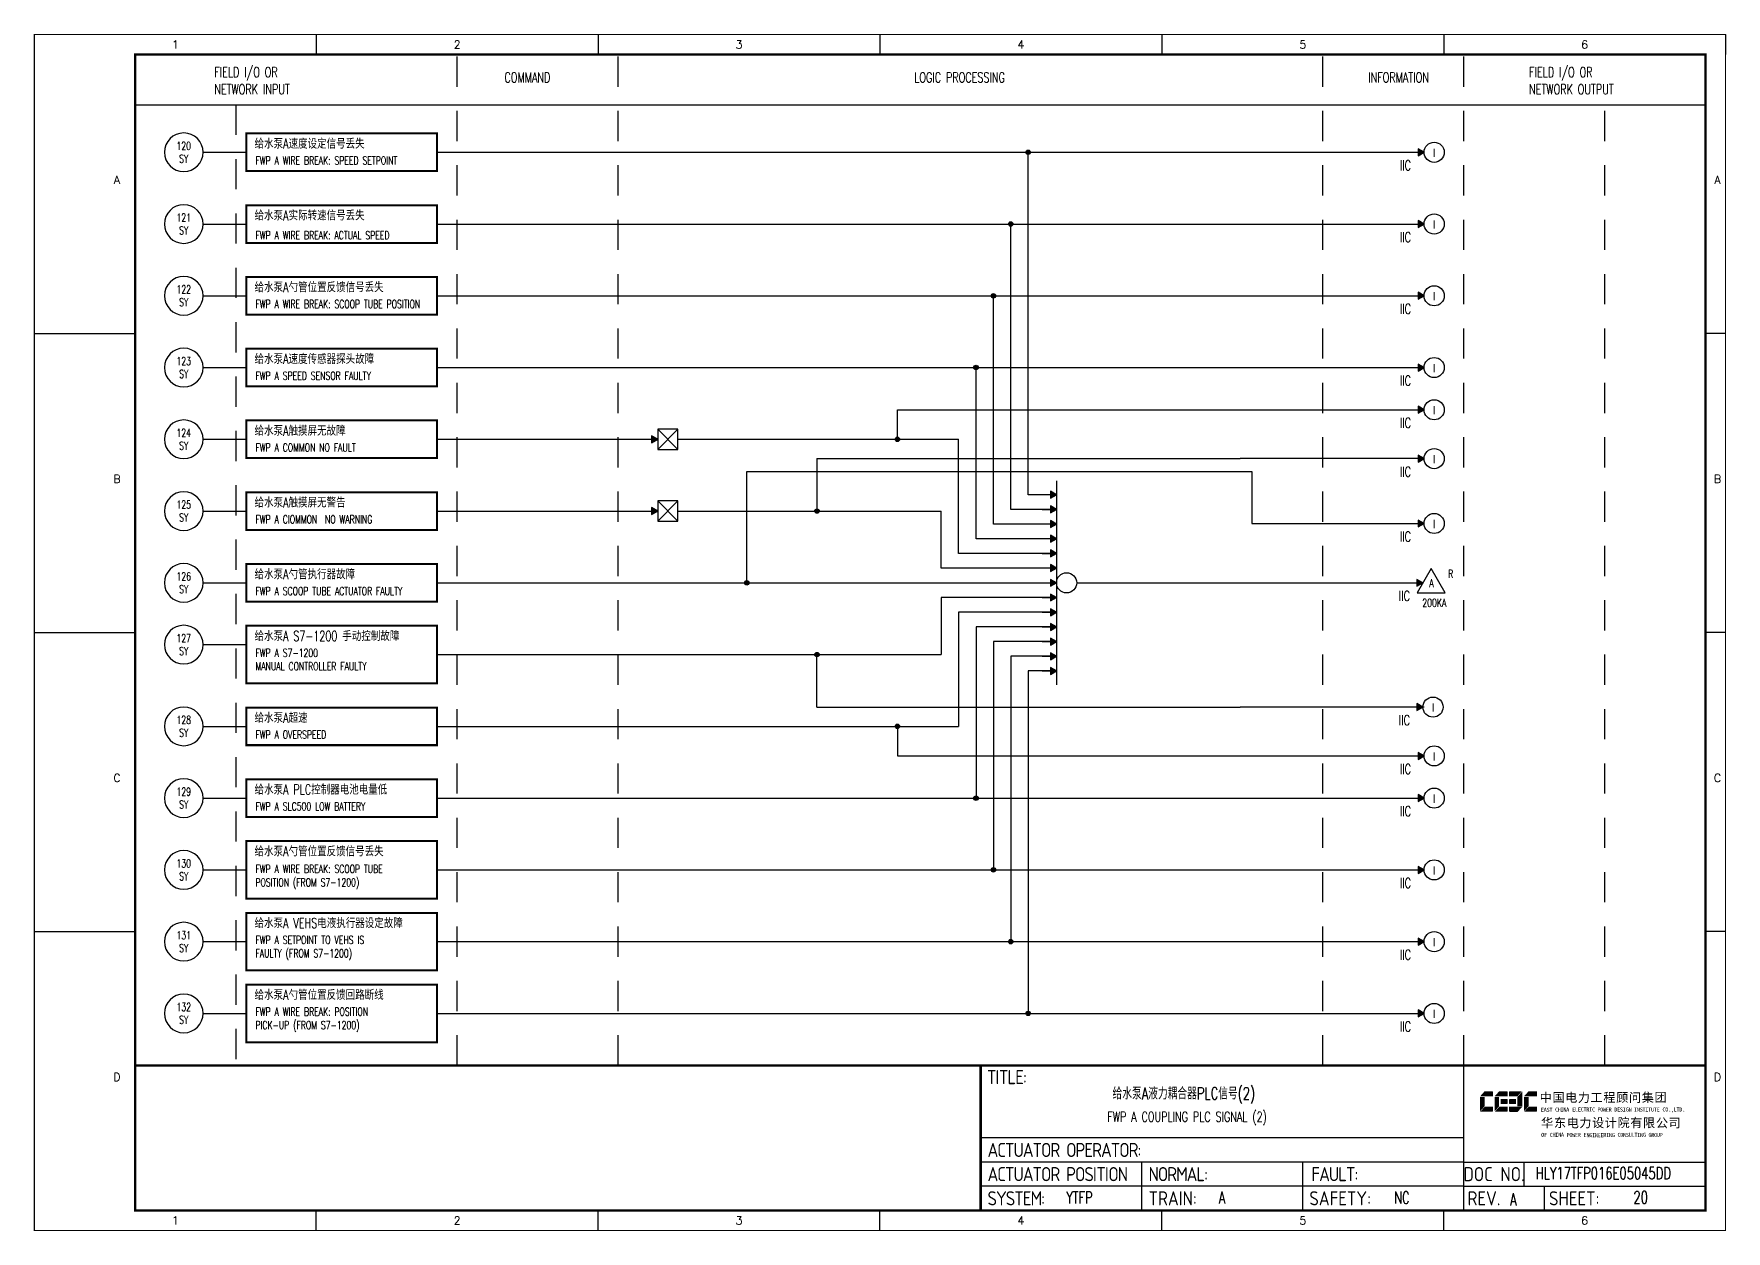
# Model space of a CAD drawing. Header units: millimetres. Extents: x 38833 to 52469, y 29493 to 32647.
# Drawn here: x 47483.8 to 47904.1, y 30643.2 to 30940.5 of the extents above; entities that cross this region are included whole.
import ezdxf
from ezdxf.enums import TextEntityAlignment as Align

# ---------------------------------------------------------------- set-up
doc = ezdxf.new("R2010")
doc.units = ezdxf.units.MM
doc.linetypes.add('DASHED', pattern=[0.75, 0.5, -0.25])
doc.linetypes.add('JIS_02_0.7', pattern=[1.35, 0.75, -0.6])
for name, color, linetype in [('BORDER', 1, 'Continuous'), ('INSTRUMENT', 4, 'Continuous'), ('MLINE', 6, 'Continuous'), ('TITLE', 1, 'Continuous'), ('TK', 7, 'Continuous'), ('图框_外框线', 7, 'Continuous'), ('图框_标题栏文字', 6, 'Continuous')]:
    doc.layers.add(name, color=color, linetype=linetype)
doc.styles.add('ecepdi', font='simhei.ttf', dxfattribs={"width": 0.9})
doc.styles.get("Standard").update_dxf_attribs({"font": 'romans.shx', "width": 0.7, "bigfont": 'hztxta.shx'})
doc.styles.add('工程字', font='gbenor.shx', dxfattribs={"bigfont": 'gbcbig.shx'})

# ---------------------------------------------------------------- blocks, each defined once
blk = doc.blocks.new('INS00')
at = {"layer": 'INSTRUMENT', "color": 0}
blk.add_lwpolyline([(6, 0, 1), (-6, 0, 1)], format="xyb", close=True, dxfattribs=at)
at = {"layer": 'INSTRUMENT', "flags": 1}
for tag, p in [('INSNAM', (0, 9)), ('INSDGN', (0, -9)), ('INSSUP', (0, -15)), ('INSTYP', (0, -12)), ('INSMAN', (0, -18)), ('INSREM', (0, -21))]:
    blk.add_attdef(tag, text='', height=3, dxfattribs=at).set_placement(p, align=Align.TOP_CENTER)
at = {"layer": 'INSTRUMENT', "width": 0.7}
for tag, p in [('INSHH', (6, 3.5)), ('INSL', (6, -3)), ('INSLL', (6, -6))]:
    blk.add_attdef(tag, p, '', height=2.5, dxfattribs=at)
for tag, p in [('INSIDE', (0, 2)), ('INSSYS', (0, -2))]:
    blk.add_attdef(tag, text='', height=2.5, dxfattribs=at).set_placement(p, align=Align.MIDDLE)
at = {"layer": 'INSTRUMENT', "linetype": 'DASHED', "width": 0.7}
blk.add_attdef('INSH', (6, 0.5), '', height=2.5, dxfattribs=at)
blk = doc.blocks.new('A$C1E0003F3')
h = blk.add_hatch(color=152)
edge = h.paths.add_edge_path()
edge.add_ellipse((5.15, 4.41), major_axis=(0, 0.211), ratio=0.769231, start_angle=-90, end_angle=0)
edge.add_line((5.15, 4.62), (3.22, 4.62))
edge.add_line((3.22, 4.62), (2.09, 3.35))
edge.add_line((2.09, 3.35), (5.32, 3.35))
edge.add_line((5.32, 3.35), (5.32, 4.41))
h.paths.add_polyline_path([(3.22, 3.23), (2.09, 3.23), (2.09, -0.36), (3.22, 0.91)])
edge = h.paths.add_edge_path()
edge.add_line((5.32, 0.81), (3.27, 0.81))
edge.add_line((3.27, 0.81), (2.13, -0.46))
edge.add_line((2.13, -0.46), (5.15, -0.46))
edge.add_ellipse((5.15, -0.25), major_axis=(0, 0.211), ratio=0.769231, start_angle=180, end_angle=270)
edge.add_line((5.32, -0.25), (5.32, 0.81))
h = blk.add_hatch(color=152)
edge = h.paths.add_edge_path()
edge.add_ellipse((8.78, 4.41), major_axis=(0, 0.211), ratio=0.769231, start_angle=-90, end_angle=0)
edge.add_line((8.78, 4.62), (6.84, 4.62))
edge.add_line((6.84, 4.62), (5.71, 3.35))
edge.add_line((5.71, 3.35), (8.94, 3.35))
edge.add_line((8.94, 3.35), (8.94, 4.41))
h.paths.add_polyline_path([(6.84, 3.23), (5.71, 3.23), (5.71, -0.36), (6.84, 0.91)])
edge = h.paths.add_edge_path()
edge.add_ellipse((8.78, 2.49), major_axis=(0, 0.211), ratio=0.769231, start_angle=-90, end_angle=0)
edge.add_line((8.78, 2.7), (7.22, 2.7))
edge.add_line((7.22, 2.7), (7.22, 1.44))
edge.add_line((7.22, 1.44), (8.78, 1.44))
edge.add_ellipse((8.78, 1.65), major_axis=(0, 0.211), ratio=0.769231, start_angle=180, end_angle=270)
edge.add_line((8.94, 1.65), (8.94, 2.49))
edge = h.paths.add_edge_path()
edge.add_line((8.94, 0.81), (6.89, 0.81))
edge.add_line((6.89, 0.81), (5.75, -0.46))
edge.add_line((5.75, -0.46), (8.78, -0.46))
edge.add_ellipse((8.78, -0.25), major_axis=(0, 0.211), ratio=0.769231, start_angle=180, end_angle=270)
edge.add_line((8.94, -0.25), (8.94, 0.81))
h = blk.add_hatch(color=1)
edge = h.paths.add_edge_path()
edge.add_line((12.48, 4.62), (9.46, 4.62))
edge.add_ellipse((9.46, 4.41), major_axis=(0, 0.211), ratio=0.769231, start_angle=0, end_angle=90)
edge.add_line((9.3, 4.41), (9.3, 3.35))
edge.add_line((9.3, 3.35), (11.35, 3.35))
edge.add_line((11.35, 3.35), (12.48, 4.62))
h.paths.add_polyline_path([(12.57, 4.56), (11.38, 3.23), (11.38, 0.93), (12.57, 0.93)])
edge = h.paths.add_edge_path()
edge.add_line((11.03, 2.7), (9.46, 2.7))
edge.add_ellipse((9.46, 2.49), major_axis=(0, 0.211), ratio=0.769231, start_angle=0, end_angle=90)
edge.add_line((9.3, 2.49), (9.3, 1.65))
edge.add_ellipse((9.46, 1.65), major_axis=(0, 0.211), ratio=0.769231, start_angle=90, end_angle=180)
edge.add_line((9.46, 1.44), (11.03, 1.44))
edge.add_line((11.03, 1.44), (11.03, 2.7))
h = blk.add_hatch(color=152)
edge = h.paths.add_edge_path()
edge.add_ellipse((16.11, 4.41), major_axis=(0, 0.211), ratio=0.769231, start_angle=-90, end_angle=0)
edge.add_line((16.11, 4.62), (14.14, 4.62))
edge.add_line((14.14, 4.62), (13, 3.35))
edge.add_line((13, 3.35), (16.27, 3.35))
edge.add_line((16.27, 3.35), (16.27, 4.41))
h.paths.add_polyline_path([(14.14, 3.23), (13, 3.23), (13, -0.36), (14.14, 0.91)])
edge = h.paths.add_edge_path()
edge.add_line((16.27, 0.81), (14.18, 0.81))
edge.add_line((14.18, 0.81), (13.04, -0.46))
edge.add_line((13.04, -0.46), (16.03, -0.46))
edge.add_ellipse((16.03, -0.15), major_axis=(0, 0.316), ratio=0.769231, start_angle=180, end_angle=270)
edge.add_line((16.27, -0.15), (16.27, 0.81))
h = blk.add_hatch(color=1)
edge = h.paths.add_edge_path()
edge.add_line((12.58, 0.79), (9.3, 0.79))
edge.add_line((9.3, 0.79), (9.3, -0.27))
edge.add_ellipse((9.46, -0.27), major_axis=(0, 0.211), ratio=0.769231, start_angle=90, end_angle=180)
edge.add_line((9.46, -0.48), (11.43, -0.48))
edge.add_line((11.43, -0.48), (12.58, 0.79))
at = {"layer": 'TITLE', "color": 7, "style": 'ecepdi'}
for s, p in [('中', (16.92, 1.94)), ('国', (20.09, 2)), ('电', (23.25, 1.99)), ('力', (26.39, 1.96)), ('程', (32.71, 1.98)), ('顾', (35.9, 1.98)), ('问', (39.09, 1.94)), ('集', (42.26, 1.98)), ('团', (45.42, 2.01)), ('工', (29.53, 1.95)), ('华', (17.24, -4.31)), ('东', (20.45, -4.29)), ('电', (23.62, -4.35)), ('力', (26.75, -4.32)), ('设', (29.92, -4.3)), ('计', (33.05, -4.31)), ('院', (36.26, -4.29)), ('有', (39.41, -4.29)), ('限', (42.57, -4.32)), ('公', (45.78, -4.38)), ('司', (48.91, -4.35))]:
    blk.add_text(s, height=2.2, dxfattribs=at).set_placement(p)
at = {"layer": 'TITLE', "color": 7, "style": 'ecepdi', "width": 0.975}
for s, p in [('E', (17.58, 0.02)), ('A', (18.29, 0.03)), ('S', (19, 0.03)), ('T', (19.7, 0.03)), ('C', (21.1, 0.09)), ('H', (21.77, 0.09)), ('I', (22.46, 0.09)), ('N', (23.17, 0.1)), ('A', (23.86, 0.1)), ('E', (25.35, 0.09)), ('L', (26.05, 0.11)), ('E', (26.76, 0.1)), ('C', (27.46, 0.12)), ('T', (28.18, 0.11)), ('R', (28.87, 0.1)), ('I', (29.57, 0.11)), ('C', (30.28, 0.1)), ('P', (31.64, 0.09)), ('O', (32.32, 0.08)), ('W', (33.03, 0.08)), ('E', (33.72, 0.08)), ('R', (34.42, 0.09)), ('D', (35.81, 0.1)), ('E', (36.52, 0.1)), ('S', (37.2, 0.1)), ('I', (37.91, 0.09)), ('G', (38.68, 0.11)), ('N', (39.38, 0.09)), ('I', (40.72, 0.07)), ('N', (41.43, 0.08)), ('S', (42.14, 0.08)), ('T', (42.83, 0.08)), ('I', (43.52, 0.09)), ('T', (44.22, 0.07)), ('U', (44.93, 0.07)), ('T', (45.63, 0.08)), ('E', (46.34, 0.09)), ('C', (47.76, 0.11)), ('O', (48.48, 0.1)), ('L', (50.56, 0.1)), ('T', (51.27, 0.1)), ('D', (51.96, 0.1)), ('.', (49.23, 0.1)), (',', (49.87, 0.1)), ('.', (52.72, 0.11)), ('O', (17.67, -6.18)), ('OF', (18.01, -6.2)), ('F', (18.37, -6.2)), ('C', (19.8, -6.19)), ('H', (20.47, -6.19)), ('I', (21.15, -6.19)), ('N', (21.87, -6.18)), ('A', (22.56, -6.18)), ('P', (23.98, -6.2)), ('O', (24.66, -6.21)), ('W', (25.36, -6.21)), ('E', (26.06, -6.21)), ('R', (26.75, -6.2)), ('E', (28.19, -6.24)), ('N', (28.91, -6.27)), ('G', (29.62, -6.26)), ('I', (30.32, -6.27)), ('N', (31.02, -6.27)), ('E', (31.7, -6.28)), ('E', (32.41, -6.27)), ('R', (33.1, -6.24)), ('I', (33.81, -6.24)), ('N', (34.51, -6.26)), ('G', (35.2, -6.24)), ('C', (36.61, -6.19)), ('O', (37.3, -6.21)), ('N', (38, -6.2)), ('S', (38.71, -6.21)), ('U', (39.41, -6.18)), ('L', (40.11, -6.18)), ('T', (40.81, -6.19)), ('I', (41.51, -6.21)), ('N', (42.2, -6.21)), ('G', (42.91, -6.17)), ('G', (44.29, -6.2)), ('R', (45, -6.21)), ('O', (45.69, -6.22)), ('U', (46.39, -6.2)), ('P', (47.1, -6.23))]:
    blk.add_text(s, height=1, dxfattribs=at).set_placement(p, align=Align.MIDDLE_CENTER)
blk = doc.blocks.new('A$C613255F0')
for p, q in [((70, 297), (70, 292)), ((140, 297), (140, 292)), ((210, 297), (210, 292)), ((280, 297), (280, 292)), ((350, 297), (350, 292)), ((420, 297), (420, 292)), ((0, 222.75), (25, 222.75)), ((420, 222.75), (415, 222.75)), ((0, 148.5), (25, 148.5)), ((420, 148.5), (415, 148.5)), ((0, 74.25), (25, 74.25)), ((420, 74.25), (415, 74.25)), ((70, 0), (70, 5)), ((140, 0), (140, 5)), ((210, 0), (210, 5)), ((280, 0), (280, 5)), ((350, 0), (350, 5))]:
    blk.add_line(p, q)
at = {"layer": 'MLINE', "linetype": 'JIS_02_0.7', "ltscale": 10}
for p, q in [((105, 41), (105, 292)), ((145, 41), (145, 292)), ((320, 41), (320, 292)), ((355, 41), (355, 292)), ((50, 279.56), (50, 41)), ((390, 41), (390, 279.56))]:
    blk.add_line(p, q, dxfattribs=at)
at = {"layer": 'MLINE'}
blk.add_line((25, 279.56), (415, 279.56), dxfattribs=at)
at = {"layer": '图框_外框线'}
for p, q in [((355, 5), (355, 41)), ((355, 23), (235, 23)), ((355, 17), (235, 17)), ((275, 11), (275, 17)), ((315, 11), (315, 17)), ((355, 17), (415, 17)), ((370, 11), (370, 17)), ((355, 11), (235, 11)), ((355, 11), (235, 11)), ((275, 5), (275, 11)), ((315, 5), (315, 11)), ((355, 11), (415, 11)), ((375, 5), (375, 11))]:
    blk.add_line(p, q, dxfattribs=at)
for points, const_width in [([(0, 0), (420, 0), (420, 297), (0, 297)], 0.3), ([(25, 5), (415, 5), (415, 292), (25, 292)], 0.6)]:
    blk.add_lwpolyline(points, close=True, dxfattribs=dict(at, const_width=const_width))
at = {"layer": '图框_外框线', "const_width": 0.6}
blk.add_lwpolyline([(235, 41), (25, 41)], dxfattribs=at)
at = {"layer": '图框_外框线'}
blk.add_lwpolyline([(415, 41, 0.6, 0.6, 0), (235, 41, 0.6, 0.6, 0), (235, 5, 0, 0, 0)], format="xyseb", dxfattribs=at)
blk.add_blockref('A$C1E0003F3', (356.94, 29.95))
at = {"layer": 'MLINE', "char_height": 2.5, "width": 31.8959, "attachment_point": 1}
for s, insert in [('FIELD I/O OR', (44.67, 288.89)), ('COMMAND', (116.74, 287.58)), ('LOGIC PROCESSING', (218.52, 287.58)), ('INFORMATION', (331.25, 287.58)), ('FIELD I/O OR', (371.22, 288.89)), ('NETWORK INPUT', (44.67, 284.64)), ('NETWORK OUTPUT', (371.22, 284.64))]:
    blk.add_mtext(s, dxfattribs=dict(at, insert=insert))
at = {"layer": 'TK', "color": 3}
for s, p in [('1', (35, 294.5)), ('2', (105, 294.5)), ('3', (175, 294.5)), ('4', (245, 294.5)), ('5', (315, 294.5)), ('6', (385, 294.5)), ('1', (35, 2.5)), ('2', (105, 2.5)), ('3', (175, 2.5)), ('4', (245, 2.5)), ('5', (315, 2.5)), ('6', (385, 2.5))]:
    blk.add_text(s, height=2, dxfattribs=at).set_placement(p, align=Align.MIDDLE)
for s, p in [('A', (20.5, 259.88)), ('A', (418, 259.88)), ('B', (20.5, 185.62)), ('B', (418, 185.62)), ('C', (20.5, 111.38)), ('C', (418, 111.38)), ('D', (20.5, 37.12)), ('D', (418, 37.12))]:
    blk.add_text(s, height=2, dxfattribs=at).set_placement(p, align=Align.CENTER)
at = {"layer": '图框_标题栏文字', "char_height": 3.5, "style": '工程字'}
for s, insert, width, attachment_point in [('{\\T0.9; TITLE:}', (234.86, 38.09), 14.2249, 4), ('{\\T0.9; ACTUATOR OPERATOR:}', (235, 20), 40, 4), ('{\\T0.9; ACTUATOR POSITION}', (235, 14), 45, 4), ('{\\T0.9; NORMAL:}', (275, 14), 18.2557, 4), ('{\\T0.9; FAULT:}', (315.44, 14), 15, 4), ('DOC NO.', (362.5, 14), 15, 5), ('{\\T0.9; SYSTEM:}', (235, 8), 17.9526, 4), ('{\\T0.9; }TRAIN: ', (275, 8), 17.6638, 4), ('SAFETY:', (324.3, 8), 22.3993, 5), ('REV.', (360, 8), 10, 5), ('SHEET:', (382.42, 8), 20, 5)]:
    blk.add_mtext(s, dxfattribs=dict(at, insert=insert, width=width, attachment_point=attachment_point))

msp = doc.modelspace()

# ---------------------------------------------------------------- hatches: boundary and pattern name
h = msp.add_hatch(color=256)
edge = h.paths.add_edge_path()
edge.add_arc((47730.74, 30911.11), 0.55, 0, 360)
for points in [[(47829.08, 30911.11), (47827.58, 30911.98), (47827.58, 30910.25)], [(47829.08, 30893.3), (47827.58, 30894.16), (47827.58, 30892.43)], [(47829.08, 30875.48), (47827.58, 30876.34), (47827.58, 30874.61)], [(47829.08, 30857.66), (47827.58, 30858.52), (47827.58, 30856.79)], [(47829.08, 30847.17), (47827.58, 30848.04), (47827.58, 30846.3)], [(47829.08, 30835.04), (47827.58, 30835.91), (47827.58, 30834.18)], [(47829.08, 30818.94), (47827.58, 30819.8), (47827.58, 30818.07)], [(47828.79, 30804.2), (47827.29, 30805.06), (47827.29, 30803.33)], [(47828.79, 30773.35), (47827.29, 30774.22), (47827.29, 30772.49)], [(47829.08, 30761.22), (47827.58, 30762.09), (47827.58, 30760.36)], [(47829.08, 30750.74), (47827.58, 30751.61), (47827.58, 30749.87)], [(47829.08, 30732.92), (47827.58, 30733.79), (47827.58, 30732.05)], [(47829.08, 30715.1), (47827.58, 30715.97), (47827.58, 30714.23)], [(47829.08, 30697.28), (47827.58, 30698.15), (47827.58, 30696.41)]]:
    msp.add_hatch(color=256).paths.add_polyline_path(points)
h = msp.add_hatch(color=256)
edge = h.paths.add_edge_path()
edge.add_arc((47726.42, 30893.3), 0.55, 0, 360)
h = msp.add_hatch(color=256)
edge = h.paths.add_edge_path()
edge.add_arc((47722.11, 30875.48), 0.55, 0, 360)
h = msp.add_hatch(color=256)
edge = h.paths.add_edge_path()
edge.add_arc((47717.79, 30857.66), 0.55, 0, 360)
h = msp.add_hatch(color=256)
edge = h.paths.add_edge_path()
edge.add_arc((47698.27, 30839.84), 0.55, 0, 360)
h = msp.add_hatch(color=256)
edge = h.paths.add_edge_path()
edge.add_arc((47678.29, 30822.02), 0.55, 0, 360)
h = msp.add_hatch(color=256)
edge = h.paths.add_edge_path()
edge.add_arc((47660.86, 30804.2), 0.55, 0, 360)
h = msp.add_hatch(color=256)
edge = h.paths.add_edge_path()
edge.add_arc((47678.29, 30786.38), 0.55, 0, 360)
h = msp.add_hatch(color=256)
edge = h.paths.add_edge_path()
edge.add_arc((47698.27, 30768.56), 0.55, 0, 360)
h = msp.add_hatch(color=256)
edge = h.paths.add_edge_path()
edge.add_arc((47717.79, 30750.74), 0.55, 0, 360)
h = msp.add_hatch(color=256)
edge = h.paths.add_edge_path()
edge.add_arc((47722.11, 30732.92), 0.55, 0, 360)
h = msp.add_hatch(color=256)
edge = h.paths.add_edge_path()
edge.add_arc((47726.42, 30715.1), 0.55, 0, 360)
h = msp.add_hatch(color=256)
edge = h.paths.add_edge_path()
edge.add_arc((47730.74, 30697.28), 0.55, 0, 360)
at = {"layer": 'BORDER'}
for points in [[(47638.73, 30839.84), (47637.23, 30840.7), (47637.23, 30838.97)], [(47737.79, 30826.07), (47736.29, 30826.94), (47736.29, 30825.21)], [(47638.73, 30822.02), (47637.23, 30822.88), (47637.23, 30821.15)], [(47737.79, 30822.43), (47736.29, 30823.29), (47736.29, 30821.56)], [(47737.79, 30818.78), (47736.29, 30819.65), (47736.29, 30817.91)], [(47737.79, 30815.13), (47736.29, 30816), (47736.29, 30814.27)], [(47737.79, 30811.49), (47736.29, 30812.36), (47736.29, 30810.62)], [(47737.79, 30807.84), (47736.29, 30808.71), (47736.29, 30806.98)], [(47737.79, 30804.2), (47736.29, 30805.06), (47736.29, 30803.33)], [(47737.79, 30800.55), (47736.29, 30801.42), (47736.29, 30799.69)], [(47737.79, 30796.91), (47736.29, 30797.77), (47736.29, 30796.04)], [(47737.79, 30793.26), (47736.29, 30794.13), (47736.29, 30792.39)], [(47737.79, 30789.61), (47736.29, 30790.48), (47736.29, 30788.75)], [(47737.79, 30785.97), (47736.29, 30786.84), (47736.29, 30785.1)], [(47737.79, 30782.32), (47736.29, 30783.19), (47736.29, 30781.46)]]:
    msp.add_hatch(color=256, dxfattribs=at).paths.add_polyline_path(points)

# ---------------------------------------------------------------- linework, layer by layer
for p, q in [((47525.83, 30911.11), (47536.53, 30911.11)), ((47583.93, 30911.11), (47829.08, 30911.11)), ((47730.74, 30826.07), (47730.74, 30911.11)), ((47583.93, 30906.44), (47536.53, 30906.44)), ((47525.83, 30893.3), (47536.53, 30893.3)), ((47583.93, 30893.3), (47829.08, 30893.3)), ((47726.42, 30822.43), (47726.42, 30893.3)), ((47583.93, 30888.62), (47536.53, 30888.62)), ((47525.83, 30875.48), (47536.53, 30875.48)), ((47583.93, 30875.48), (47829.08, 30875.48)), ((47722.11, 30818.78), (47722.11, 30875.48)), ((47583.93, 30870.81), (47536.53, 30870.81)), ((47525.83, 30857.66), (47536.53, 30857.66)), ((47583.93, 30857.66), (47829.08, 30857.66)), ((47717.79, 30815.13), (47717.79, 30857.66)), ((47583.93, 30852.99), (47536.53, 30852.99)), ((47698.27, 30839.84), (47698.27, 30847.17)), ((47698.27, 30847.17), (47829.08, 30847.17)), ((47525.83, 30839.84), (47536.53, 30839.84)), ((47583.93, 30839.84), (47638.73, 30839.84)), ((47643.73, 30839.84), (47713.47, 30839.84)), ((47713.47, 30811.49), (47713.47, 30839.84)), ((47583.93, 30835.17), (47536.53, 30835.17)), ((47678.29, 30835.04), (47783.38, 30835.04)), ((47678.29, 30835.04), (47678.29, 30822.02)), ((47829.08, 30835.04), (47783.38, 30835.04)), ((47660.86, 30804.2), (47660.86, 30831.83)), ((47660.86, 30831.83), (47786.32, 30831.83)), ((47786.32, 30831.83), (47786.32, 30818.94)), ((47737.79, 30826.07), (47730.74, 30826.07)), ((47525.83, 30822.02), (47536.53, 30822.02)), ((47583.93, 30822.02), (47638.73, 30822.02)), ((47643.73, 30822.02), (47709.15, 30822.02)), ((47709.15, 30807.84), (47709.15, 30822.02)), ((47737.79, 30822.43), (47726.42, 30822.43)), ((47583.93, 30817.35), (47536.53, 30817.35)), ((47737.79, 30818.78), (47722.11, 30818.78)), ((47786.32, 30818.94), (47829.08, 30818.94)), ((47737.79, 30815.13), (47717.79, 30815.13)), ((47737.79, 30811.49), (47713.47, 30811.49)), ((47525.83, 30804.2), (47536.53, 30804.2)), ((47583.93, 30804.2), (47737.79, 30804.2)), ((47737.79, 30807.84), (47709.15, 30807.84)), ((47742.79, 30804.2), (47828.79, 30804.2)), ((47737.79, 30800.55), (47709.15, 30800.55)), ((47709.15, 30800.55), (47709.15, 30786.38)), ((47583.93, 30799.53), (47536.53, 30799.53)), ((47737.79, 30796.91), (47713.47, 30796.91)), ((47713.47, 30796.91), (47713.47, 30768.56)), ((47583.93, 30779.23), (47583.93, 30793.53)), ((47737.79, 30793.26), (47717.79, 30793.26)), ((47717.79, 30793.26), (47717.79, 30750.74)), ((47525.83, 30788.86), (47536.53, 30788.86)), ((47737.79, 30789.61), (47722.11, 30789.61)), ((47722.11, 30789.61), (47722.11, 30732.92)), ((47583.93, 30786.38), (47709.15, 30786.38)), ((47678.29, 30773.35), (47678.29, 30786.38)), ((47737.79, 30785.97), (47726.42, 30785.97)), ((47726.42, 30785.97), (47726.42, 30715.1)), ((47583.93, 30779.23), (47536.53, 30779.23)), ((47737.79, 30782.32), (47730.74, 30782.32)), ((47730.74, 30782.32), (47730.74, 30697.28)), ((47678.29, 30773.35), (47783.38, 30773.35)), ((47829.08, 30773.35), (47783.38, 30773.35)), ((47525.83, 30768.56), (47536.53, 30768.56)), ((47583.93, 30768.56), (47713.47, 30768.56)), ((47698.27, 30768.56), (47698.27, 30761.22)), ((47583.93, 30763.89), (47536.53, 30763.89)), ((47698.27, 30761.22), (47829.08, 30761.22)), ((47525.83, 30750.74), (47536.53, 30750.74)), ((47583.93, 30750.74), (47828.79, 30750.74)), ((47583.93, 30746.07), (47536.53, 30746.07)), ((47583.93, 30725.77), (47583.93, 30740.07)), ((47525.83, 30732.92), (47536.53, 30732.92)), ((47583.93, 30732.92), (47828.79, 30732.92)), ((47583.93, 30725.77), (47536.53, 30725.77)), ((47583.93, 30707.95), (47583.93, 30722.25)), ((47525.83, 30715.1), (47536.53, 30715.1)), ((47583.93, 30715.1), (47828.79, 30715.1)), ((47583.93, 30707.95), (47536.53, 30707.95)), ((47583.93, 30690.13), (47583.93, 30704.43)), ((47525.83, 30697.28), (47536.53, 30697.28)), ((47583.93, 30697.28), (47828.79, 30697.28)), ((47583.93, 30690.13), (47536.53, 30690.13))]:
    msp.add_line(p, q)
at = {"const_width": 0.5}
for points in [[(47536.53, 30915.79), (47583.93, 30915.79), (47583.93, 30906.44), (47536.53, 30906.44), (47536.53, 30915.79)], [(47536.53, 30897.97), (47583.93, 30897.97), (47583.93, 30888.62), (47536.53, 30888.62), (47536.53, 30897.97)], [(47536.53, 30880.15), (47583.93, 30880.15), (47583.93, 30870.81), (47536.53, 30870.81), (47536.53, 30880.15)], [(47536.53, 30862.33), (47583.93, 30862.33), (47583.93, 30852.99), (47536.53, 30852.99), (47536.53, 30862.33)], [(47536.53, 30844.51), (47583.93, 30844.51), (47583.93, 30835.17), (47536.53, 30835.17), (47536.53, 30844.51)], [(47536.53, 30826.69), (47583.93, 30826.69), (47583.93, 30817.35), (47536.53, 30817.35), (47536.53, 30826.69)], [(47536.53, 30808.87), (47583.93, 30808.87), (47583.93, 30799.53), (47536.53, 30799.53), (47536.53, 30808.87)], [(47536.53, 30793.53), (47583.93, 30793.53), (47583.93, 30779.23), (47536.53, 30779.23), (47536.53, 30793.53)], [(47536.53, 30773.23), (47583.93, 30773.23), (47583.93, 30763.89), (47536.53, 30763.89), (47536.53, 30773.23)], [(47536.53, 30755.41), (47583.93, 30755.41), (47583.93, 30746.07), (47536.53, 30746.07), (47536.53, 30755.41)], [(47536.53, 30740.07), (47583.93, 30740.07), (47583.93, 30725.77), (47536.53, 30725.77), (47536.53, 30740.07)], [(47536.53, 30722.25), (47583.93, 30722.25), (47583.93, 30707.95), (47536.53, 30707.95), (47536.53, 30722.25)], [(47536.53, 30704.43), (47583.93, 30704.43), (47583.93, 30690.13), (47536.53, 30690.13), (47536.53, 30704.43)]]:
    msp.add_lwpolyline(points, dxfattribs=at)
for points in [[(47829.08, 30911.11), (47827.58, 30911.98), (47827.58, 30910.25)], [(47829.08, 30893.3), (47827.58, 30894.16), (47827.58, 30892.43)], [(47829.08, 30875.48), (47827.58, 30876.34), (47827.58, 30874.61)], [(47829.08, 30857.66), (47827.58, 30858.52), (47827.58, 30856.79)], [(47829.08, 30847.17), (47827.58, 30848.04), (47827.58, 30846.3)], [(47829.08, 30835.04), (47827.58, 30835.91), (47827.58, 30834.18)], [(47829.08, 30818.94), (47827.58, 30819.8), (47827.58, 30818.07)], [(47828.79, 30804.2), (47827.29, 30805.06), (47827.29, 30803.33)], [(47828.79, 30773.35), (47827.29, 30774.22), (47827.29, 30772.49)], [(47829.08, 30761.22), (47827.58, 30762.09), (47827.58, 30760.36)], [(47829.08, 30750.74), (47827.58, 30751.61), (47827.58, 30749.87)], [(47829.08, 30732.92), (47827.58, 30733.79), (47827.58, 30732.05)], [(47829.08, 30715.1), (47827.58, 30715.97), (47827.58, 30714.23)], [(47829.08, 30697.28), (47827.58, 30698.15), (47827.58, 30696.41)]]:
    msp.add_lwpolyline(points, close=True)
at = {"color": 1}
msp.add_lwpolyline([(47834.28, 30801.75), (47830.81, 30807.75), (47827.35, 30801.75)], close=True, dxfattribs=at)
for centre, radius in [((47831.58, 30911.11), 2.5), ((47730.74, 30911.11), 0.55), ((47726.42, 30893.3), 0.55), ((47831.58, 30893.3), 2.5), ((47722.11, 30875.48), 0.55), ((47831.58, 30875.48), 2.5), ((47831.58, 30857.66), 2.5), ((47717.79, 30857.66), 0.55), ((47831.58, 30847.17), 2.5), ((47698.27, 30839.84), 0.55), ((47831.58, 30835.04), 2.5), ((47678.29, 30822.02), 0.55), ((47831.58, 30818.94), 2.5), ((47660.86, 30804.2), 0.55), ((47678.29, 30786.38), 0.55), ((47831.29, 30773.35), 2.5), ((47698.27, 30768.56), 0.55), ((47831.58, 30761.22), 2.5), ((47717.79, 30750.74), 0.55), ((47831.58, 30750.74), 2.5), ((47722.11, 30732.92), 0.55), ((47831.58, 30732.92), 2.5), ((47726.42, 30715.1), 0.55), ((47831.58, 30715.1), 2.5), ((47831.58, 30697.28), 2.5), ((47730.74, 30697.28), 0.55)]:
    msp.add_circle(centre, radius)
at = {"layer": 'BORDER'}
for p, q in [((47638.73, 30842.34), (47643.73, 30837.34)), ((47643.73, 30842.34), (47638.73, 30837.34)), ((47635.14, 30839.84), (47638.73, 30839.84)), ((47643.73, 30839.84), (47645.73, 30839.84)), ((47737.79, 30829.52), (47737.79, 30778.87)), ((47737.79, 30826.07), (47734.2, 30826.07)), ((47635.14, 30822.02), (47638.73, 30822.02)), ((47638.73, 30824.52), (47643.73, 30819.52)), ((47643.73, 30824.52), (47638.73, 30819.52)), ((47643.73, 30822.02), (47645.73, 30822.02)), ((47734.2, 30822.43), (47737.79, 30822.43)), ((47737.79, 30818.78), (47734.2, 30818.78)), ((47737.79, 30815.13), (47734.2, 30815.13)), ((47734.2, 30811.49), (47737.79, 30811.49)), ((47737.79, 30807.84), (47734.2, 30807.84)), ((47734.2, 30804.2), (47737.79, 30804.2)), ((47742.79, 30804.2), (47744.79, 30804.2)), ((47734.2, 30800.55), (47737.79, 30800.55)), ((47734.2, 30796.91), (47737.79, 30796.91)), ((47734.2, 30793.26), (47737.79, 30793.26)), ((47734.2, 30789.61), (47737.79, 30789.61)), ((47734.2, 30785.97), (47737.79, 30785.97)), ((47734.2, 30782.32), (47737.79, 30782.32))]:
    msp.add_line(p, q, dxfattribs=at)
for points in [[(47643.73, 30842.34), (47638.73, 30842.34), (47638.73, 30837.34), (47643.73, 30837.34)], [(47638.73, 30839.84), (47637.23, 30840.7), (47637.23, 30838.97)], [(47737.79, 30826.07), (47736.29, 30826.94), (47736.29, 30825.21)], [(47638.73, 30822.02), (47637.23, 30822.88), (47637.23, 30821.15)], [(47643.73, 30824.52), (47638.73, 30824.52), (47638.73, 30819.52), (47643.73, 30819.52)], [(47737.79, 30822.43), (47736.29, 30823.29), (47736.29, 30821.56)], [(47737.79, 30818.78), (47736.29, 30819.65), (47736.29, 30817.91)], [(47737.79, 30815.13), (47736.29, 30816), (47736.29, 30814.27)], [(47737.79, 30811.49), (47736.29, 30812.36), (47736.29, 30810.62)], [(47737.79, 30807.84), (47736.29, 30808.71), (47736.29, 30806.98)], [(47737.79, 30804.2), (47736.29, 30805.06), (47736.29, 30803.33)], [(47737.79, 30800.55), (47736.29, 30801.42), (47736.29, 30799.69)], [(47737.79, 30796.91), (47736.29, 30797.77), (47736.29, 30796.04)], [(47737.79, 30793.26), (47736.29, 30794.13), (47736.29, 30792.39)], [(47737.79, 30789.61), (47736.29, 30790.48), (47736.29, 30788.75)], [(47737.79, 30785.97), (47736.29, 30786.84), (47736.29, 30785.1)], [(47737.79, 30782.32), (47736.29, 30783.19), (47736.29, 30781.46)]]:
    msp.add_lwpolyline(points, close=True, dxfattribs=at)
msp.add_circle((47740.29, 30804.2), 2.5, dxfattribs=at)

# ---------------------------------------------------------------- block references
msp.add_blockref('A$C613255F0', (47483.94, 30643.37))
at = {"layer": 'MLINE', "xscale": 0.7999999999992724, "yscale": 0.7999999999992724, "zscale": 0.7999999999992724}
for p, values in [((47521.03, 30911.11), {'INSIDE': '120', 'INSSYS': 'SY'}), ((47521.03, 30893.3), {'INSIDE': '121', 'INSSYS': 'SY'}), ((47521.03, 30875.48), {'INSIDE': '122', 'INSSYS': 'SY'}), ((47521.03, 30857.66), {'INSIDE': '123', 'INSSYS': 'SY'}), ((47521.03, 30839.84), {'INSIDE': '124', 'INSSYS': 'SY'}), ((47521.03, 30822.02), {'INSIDE': '125', 'INSSYS': 'SY'}), ((47521.03, 30804.2), {'INSIDE': '126', 'INSSYS': 'SY'}), ((47521.03, 30788.86), {'INSIDE': '127', 'INSSYS': 'SY'}), ((47521.03, 30768.56), {'INSIDE': '128', 'INSSYS': 'SY'}), ((47521.03, 30750.74), {'INSIDE': '129', 'INSSYS': 'SY'}), ((47521.03, 30732.92), {'INSIDE': '130', 'INSSYS': 'SY'}), ((47521.03, 30715.1), {'INSIDE': '131', 'INSSYS': 'SY'}), ((47521.03, 30697.28), {'INSIDE': '132', 'INSSYS': 'SY'})]:
    msp.add_blockref('INS00', p, dxfattribs=at).add_auto_attribs(values)

# ---------------------------------------------------------------- texts
at = {"width": 0.7}
for p in [(47831.61, 30909.99), (47831.61, 30892.17), (47831.61, 30874.35), (47831.61, 30856.53), (47831.61, 30846.04), (47831.61, 30833.92), (47831.61, 30817.81), (47831.33, 30772.23), (47831.61, 30760.1), (47831.61, 30749.61), (47831.61, 30731.79), (47831.61, 30713.97), (47831.61, 30696.15)]:
    msp.add_text('I', height=2, dxfattribs=at).set_placement(p, align=Align.CENTER)
at = {"color": 1, "width": 0.7}
msp.add_text('A', height=2, dxfattribs=at).set_placement((47830.9, 30803.12), align=Align.CENTER)
at = {"width": 0.7}
for s, height, p in [('给水泵A液力耦合器PLC信号(2) ', 3, (47751.7, 30675.91)), ('FWP A COUPLING PLC SIGNAL (2) ', 2.5, (47750.42, 30670.37))]:
    msp.add_text(s, height=height, dxfattribs=at).set_placement(p)
at = {"attachment_point": 1}
for s, insert, char_height, width in [('给水泵A速度设定信号丢失', (47538.61, 30914.51), 2.5, 73.0067), ('FWP A WIRE BREAK: SPEED SETPOINT', (47538.83, 30910.07), 2, 73.0067), ('IIC', (47823.07, 30909.11), 2.5, 4.5039), ('给水泵A实际转速信号丢失', (47538.61, 30896.69), 2.5, 73.0067), ('\\PFWP A WIRE BREAK: ACTUAL SPEED', (47538.83, 30894.84), 2, 73.0067), ('IIC', (47823.07, 30891.3), 2.5, 4.5039), ('给水泵A勺管位置反馈信号丢失', (47538.61, 30878.87), 2.5, 73.0067), ('FWP A WIRE BREAK: SCOOP TUBE POSITION', (47538.83, 30874.43), 2, 73.0067), ('IIC', (47823.07, 30873.48), 2.5, 4.5039), ('给水泵A速度传感器探头故障', (47538.61, 30861.05), 2.5, 73.0067), ('FWP A SPEED SENSOR FAULTY', (47538.83, 30856.61), 2, 73.0067), ('IIC', (47823.07, 30855.66), 2.5, 4.5039), ('给水泵A触摸屏无故障', (47538.61, 30843.23), 2.5, 73.0067), ('IIC', (47823.07, 30845.17), 2.5, 4.5039), ('FWP A COMMON NO FAULT', (47538.83, 30838.79), 2, 73.0067), ('IIC', (47823.07, 30833.04), 2.5, 4.5039), ('给水泵A触摸屏无警告', (47538.61, 30825.41), 2.5, 73.0067), ('FWP A CIOMMON  NO WARNING', (47538.83, 30820.97), 2, 73.0067), ('IIC', (47823.07, 30816.94), 2.5, 4.5039), ('给水泵A勺管执行器故障', (47538.61, 30807.59), 2.5, 73.0067), ('R', (47835.03, 30807.44), 2, 73.0067), ('FWP A SCOOP TUBE ACTUATOR FAULTY', (47538.83, 30803.15), 2, 73.0067), ('IIC', (47822.79, 30802.2), 2.5, 4.5039), ('200KA', (47828.64, 30800.24), 2, 73.0067), ('给水泵A S7-1200 手动控制故障', (47538.61, 30792.25), 2.5, 73.0067), ('FWP A S7-1200\\PMANUAL CONTROLLER FAULTY', (47538.83, 30787.81), 2, 73.0067), ('给水泵A超速', (47538.61, 30771.95), 2.5, 73.0067), ('IIC', (47822.79, 30771.35), 2.5, 4.5039), ('FWP A OVERSPEED', (47538.83, 30767.51), 2, 73.0067), ('IIC', (47823.07, 30759.22), 2.5, 4.5039), ('给水泵A PLC控制器电池电量低', (47538.61, 30754.13), 2.5, 73.0067), ('FWP A SLC500 LOW BATTERY', (47538.83, 30749.69), 2, 73.0067), ('IIC', (47823.07, 30748.74), 2.5, 4.5039), ('给水泵A勺管位置反馈信号丢失', (47538.61, 30738.79), 2.5, 73.0067), ('\\PFWP A WIRE BREAK: SCOOP TUBE\\PPOSITION (FROM S7-1200)', (47538.83, 30737.49), 2, 73.0067), ('IIC', (47823.07, 30730.92), 2.5, 4.5039), ('给水泵A VEHS电液执行器设定故障', (47538.61, 30720.97), 2.5, 73.0067), ('FWP A SETPOINT TO VEHS IS\\PFAULTY (FROM S7-1200)', (47538.83, 30716.53), 2, 73.0067), ('IIC', (47823.07, 30713.1), 2.5, 4.5039), ('给水泵A勺管位置反馈回路断线', (47538.61, 30703.15), 2.5, 73.0067), ('FWP A WIRE BREAK: POSITION\\PPICK-UP (FROM S7-1200)', (47538.83, 30698.71), 2, 73.0067), ('IIC', (47823.07, 30695.28), 2.5, 4.5039), ('YTFP', (47740.19, 30653.05), 3, 8.5983), ('A', (47778.05, 30653.05), 3, 4.8474), ('NC', (47821.64, 30653.05), 3, 4.8474), ('A', (47850.42, 30652.61), 3, 8.5983)]:
    msp.add_mtext(s, dxfattribs=dict(at, insert=insert, char_height=char_height, width=width))
at = {"width": 0.7}
for tag, p, s in [('HLY17TFP016E05045DD', (47856.8, 30656.12), ''), ('20', (47881.08, 30650.12), '1')]:
    msp.add_attdef(tag, p, s, height=3, dxfattribs=at)

doc.saveas('drawing.dxf')
